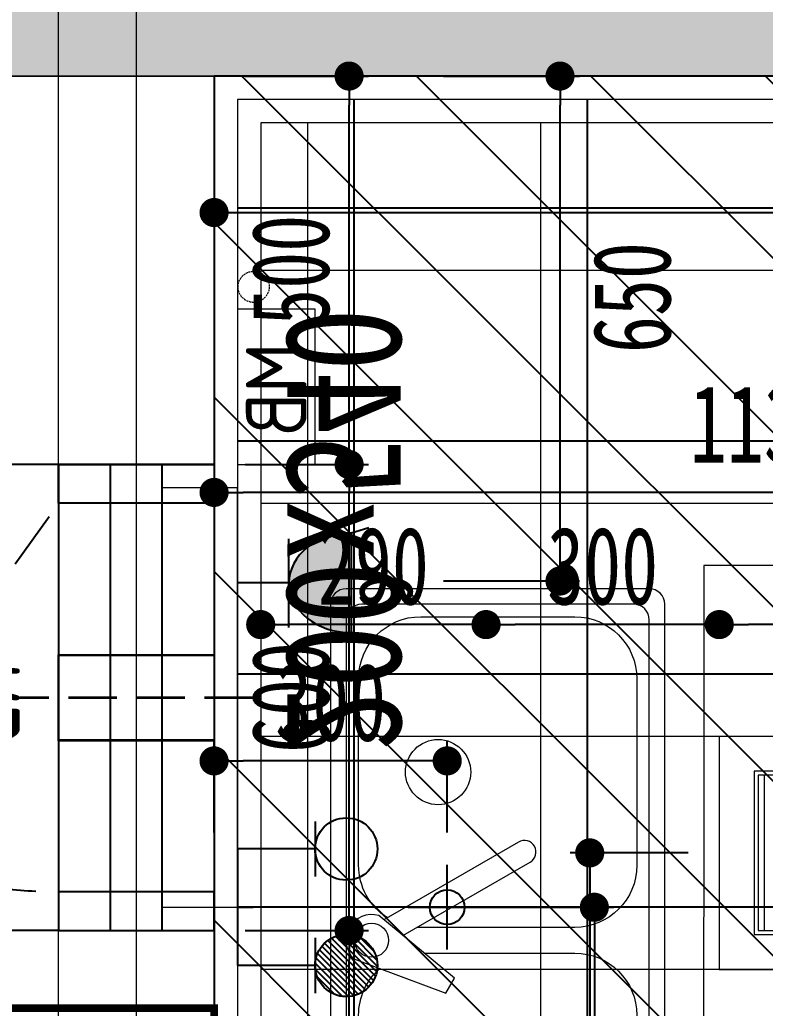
# Model space of a CAD drawing. Header units: millimetres. Extents: x 815519 to 890079, y 147095 to 251022.
# Drawn here: x 875092 to 876051, y 217218 to 218490 of the extents above; entities that cross this region are included whole.
import ezdxf
from ezdxf.enums import TextEntityAlignment as Align

# ---------------------------------------------------------------- set-up
doc = ezdxf.new("R2010")
doc.units = ezdxf.units.MM
doc.header["$LTSCALE"] = 1000
doc.linetypes.add('DASH', pattern=[0.35, 0.25, -0.1])
doc.linetypes.add('DOTE', pattern=[61.467999999999996, 50.8, -5.08, 0.508, -5.08])
doc.layers.get('Defpoints').update_dxf_attribs({"color": 1})
for name, color, linetype in [('-02插座图层', 30, 'Continuous'), ('A-WIND（门窗）', 155, 'Continuous'), ('A-完成面尺寸标注', 53, 'Continuous'), ('A-尺寸标注', 53, 'Continuous'), ('DOOR_FIRE', 4, 'Continuous'), ('EL-插座设备', 11, 'Continuous'), ('FC-材料分缝', 8, 'Continuous'), ('FLOOR_HATCH', 9, 'Continuous'), ('HOLE', 7, 'Continuous'), ('PUB_HATCH', 8, 'Continuous'), ('SURFACE', 6, 'Continuous'), ('WINDOW_TEXT', 7, 'Continuous'), ('WT-给排水点位', 1, 'Continuous'), ('柱', 2, 'Continuous'), ('预留洞-厨房', 6, 'Continuous')]:
    doc.layers.add(name, color=color, linetype=linetype)
for name, color, linetype, lineweight in [('EL-插座尺寸', 53, 'Continuous', 0), ('FF-固定家具（低位）', 33, 'Continuous', 0), ('FF-洁具', 32, 'Continuous', 0), ('FF-活动家具', 33, 'Continuous', 0), ('L-梁', 91, 'DASH', 0), ('RC-天花尺寸', 53, 'Continuous', 0), ('RC-天花灯具尺寸', 53, 'Continuous', 0), ('RC-天花设备', 192, 'Continuous', 0), ('RC-天花造型', 40, 'Continuous', 0), ('S-WALL', 255, 'Continuous', 0), ('S-装饰完成线', 30, 'Continuous', 0), ('S-轴线', 149, 'DOTE', 0), ('WT-给排水点位尺寸', 53, 'Continuous', 0), ('梁标注', 134, 'Continuous', 18)]:
    doc.layers.add(name, color=color, linetype=linetype, lineweight=lineweight)
doc.styles.get("Standard").update_dxf_attribs({"font": 'gbenor.shx', "bigfont": 'gbcbig.shx'})
doc.styles.add('TH-STYLE1', font='', dxfattribs={"width": 0.7})
doc.styles.add('TSSD_REIN', font='TSSDENG.shx', dxfattribs={"width": 0.69, "height": 0.2, "bigfont": 'TSSDCHN.shx'})
doc.styles.add('宋体', font='', dxfattribs={"width": 0.8})
doc.styles.add('文字标注', font='')
doc.styles.get('TH-STYLE1').set_extended_font_data('STFangsong')
doc.styles.get('宋体').set_extended_font_data('NSimSun')
doc.styles.get('文字标注').set_extended_font_data('SimSun')
doc.dimstyles.new('[布局]1：50', dxfattribs={"dimtxt": 2, "dimasz": 0.75, "dimexe": 0.5, "dimexo": 0.8, "dimgap": 0.5, "dimtad": 1, "dimdec": 0, "dimlfac": 50, "dimrnd": 5, "dimdsep": 46, "dimtxsty": 'TH-STYLE1', "dimblk": 'DOT', "dimcen": 1, "dimdle": 0.5, "dimclrd": 53, "dimclre": 53, "dimclrt": 53, "dimadec": 0, "dimazin": 0, "dimtfac": 1, "dimtdec": 0, "dimtix": 1, "dimtmove": 2, "dimatfit": 3, "dimldrblk": 'HBA_DIMENSION_TICK-天华', "dimfxl": 3, "dimfxlon": 1, "dimarcsym": 0})
doc.dimstyles.new('TH-1：50', dxfattribs={"dimscale": 50, "dimtxt": 2, "dimasz": 0.75, "dimexe": 0.5, "dimexo": 0.8, "dimgap": 0.5, "dimtad": 1, "dimdec": 0, "dimrnd": 5, "dimdsep": 46, "dimtxsty": 'TH-STYLE1', "dimblk": 'DOT', "dimcen": 1, "dimdle": 0.5, "dimclrd": 53, "dimclre": 53, "dimclrt": 2, "dimadec": 0, "dimazin": 2, "dimtfac": 1, "dimtdec": 0, "dimtix": 1, "dimtmove": 2, "dimatfit": 3, "dimldrblk": 'HBA_DIMENSION_TICK-天华', "dimfxl": 3, "dimfxlon": 1, "dimarcsym": 0})
doc.dimstyles.new('TH-[布局]1：50', dxfattribs={"dimscale": 0, "dimtxt": 2, "dimasz": 0.75, "dimexe": 0.3, "dimexo": 0.8, "dimgap": 0.5, "dimtad": 1, "dimdec": 0, "dimrnd": 5, "dimdsep": 46, "dimtxsty": 'TH-STYLE1', "dimblk": 'DOT', "dimcen": 1, "dimdle": 0.5, "dimclrd": 53, "dimclre": 53, "dimclrt": 53, "dimadec": 0, "dimazin": 2, "dimtfac": 1, "dimtdec": 0, "dimtix": 1, "dimtmove": 2, "dimatfit": 3, "dimldrblk": 'HBA_DIMENSION_TICK-天华', "dimfxl": 3, "dimfxlon": 1, "dimarcsym": 0})

# ---------------------------------------------------------------- blocks, each defined once
blk = doc.blocks.new('GSHERT')
at = {"layer": 'FF-洁具', "ltscale": 20}
for p, q in [((57387.87134134628, -15988.28843680242), (57343.46415286219, -16106.82315176128)), ((57362.91856092621, -16118.0551517613), (57443.36914385423, -16020.32993651987)), ((57343.46415286219, -16106.82315176128), (57362.91856092621, -16118.0551517613))]:
    blk.add_line(p, q, dxfattribs=at)
for points in [[(57844.18159208538, -15958.49408099017), (57104.18159208538, -15958.49408099023, 0.4142135623730895), (57084.18159208538, -15978.49408099023), (57084.18159208538, -16368.49408099023, 0.4142135623730951), (57104.18159208538, -16388.49408099023), (57844.18159208538, -16388.49408099023, 0.4142135623730951), (57864.18159208538, -16368.49408099023), (57864.18159208538, -15978.49408099017, 0.4142135623730951)], [(57824.18159208538, -15978.49408099017), (57124.18159208538, -15978.49408099023, 0.4142135623730829), (57104.18159208538, -15998.49408099023), (57104.18159208538, -16348.49408099023, 0.4142135623730951), (57124.18159208538, -16368.49408099023), (57824.18159208538, -16368.49408099023, 0.4142135623730951), (57844.18159208538, -16348.49408099023), (57844.18159208538, -15998.49408099017, 0.4142135623731071)]]:
    blk.add_lwpolyline(points, format="xyb", close=True, dxfattribs=at)
for points in [[(57395.18159208538, -16078.86448900131), (57395.18159208538, -16272.49408099023, -0.4142135623730951), (57315.18159208538, -16352.49408099023), (57200.18159208538, -16352.49408099023, -0.4142135623730951), (57120.18159208538, -16272.49408099023), (57120.18159208538, -16074.49408099023, -0.4142135623730951), (57200.18159208538, -15994.49408099023), (57315.18159208538, -15994.49408099023, -0.2160072905072132), (57375.3344189932, -16021.75285029734, -0.2160072905072132)], [(57440.74051111458, -16031.46269015173, -0.2561040278594553), (57508.18159208538, -15994.49408099023), (57748.18159208538, -15994.49408099023, -0.4142135623730951), (57828.18159208538, -16074.49408099023), (57828.18159208538, -16272.49408099023, -0.4142135623730951), (57748.18159208538, -16352.49408099023), (57508.18159208538, -16352.49408099017, -0.4142135623730951), (57428.18159208538, -16272.49408099017), (57428.18159208538, -16074.49408099023, -0.0142552643020883), (57428.31159528204, -16069.93517644671, -0.0142552643020883)]]:
    blk.add_lwpolyline(points, format="xyb", dxfattribs=at)
for points in [[(57538.17197314218, -16200.21893263913), (57438.04614407544, -16026.79590954553)], [(57417.6848970506, -16051.52919519317), (57512.19121102859, -16215.21893263913)]]:
    blk.add_lwpolyline(points, dxfattribs=at)
blk.add_circle((57126.74587217752, -16001.05836108231), 14.4676741673029, dxfattribs=at)
at = {"layer": 'FF-洁具', "color": 252, "lineweight": 5}
for centre, radius in [((57411.68159208538, -16011.1311659801), 21.92953924785252), ((57257.68159208538, -16096.73965219999), 41.97267345915316), ((57628.18159208538, -16096.73965219999), 41.97267345915316)]:
    blk.add_circle(centre, radius, dxfattribs=at)
at = {"layer": 'FF-洁具', "ltscale": 20}
for centre, radius, start, end in [((57411.68159208538, -16011.1311659801), 32.99573179281927, 343.812196632237, 136.1880689532572), ((57525.18159208538, -16207.71893263913), 15, 210.0000000001527, 30.00000000015268)]:
    blk.add_arc(centre, radius, start, end, dxfattribs=at)
blk = doc.blocks.new('A$C70287446')
at = {"linetype": 'Continuous'}
h = blk.add_hatch(dxfattribs=at)
h.set_pattern_fill('LINE', color=256, scale=1.6875, angle=-225, style=0)
h.set_pattern_definition([(45.00000000000004, (40.09319796788623, -0.0001608680649951566), (3.78854555107605, -3.788545551076048), [])])
edge = h.paths.add_edge_path()
edge.add_ellipse((40.09319796785712, 40.09319999792206), major_axis=(28.35028734889737, -28.35028734889738), ratio=0.9999999999999527, start_angle=-44.99999999999977, end_angle=135.0000000000002, ccw=False)
edge.add_ellipse((40.09319796785712, 40.09319999792206), major_axis=(28.35028734889688, -28.3502873488969), ratio=0.9999999999999857, start_angle=134.9999999999996, end_angle=314.9999999999996, ccw=False)
for p, q in [((40.09319796785712, 80.18656086390183), (40.09319796785712, 180.1865608639018)), ((190.0931979678571, 180.1865608639018), (40.09319796785712, 180.1865608639018)), ((115.0931979678571, 180.1865608639018), (115.0931979678571, 160.0870744970489)), ((190.0931979678571, 80.18656086390183), (190.0931979678571, 180.1865608639018)), ((75.50717846336192, 80.18656086390183), (4.679217472526943, 80.18656086390183)), ((225.5071784632746, 80.18656086390183), (154.6792174724396, 80.18656086390183))]:
    blk.add_line(p, q, dxfattribs=at)
for centre in [(40.09319796785712, 40.09319999792206), (190.0931979678571, 40.09319999792206)]:
    blk.add_circle(centre, 40.09336086598202, dxfattribs=at)
blk = doc.blocks.new('A$C182A442C')
at = {"linetype": 'Continuous'}
for p, q in [((0, 0), (0, 108.8858465340745)), ((-50.12188530541607, 54.44292326703726), (58.76396122865845, 54.44292326703726))]:
    blk.add_line(p, q, dxfattribs=at)
blk.add_circle((0, 54.44292326703726), 22.35606647731743, dxfattribs=at)
blk = doc.blocks.new('65YUU')
at = {"lineweight": -2}
blk.add_lwpolyline([(123057.3099988887, 80784.94703325981), (123057.3099988887, 80584.94703325981), (122957.3099988887, 80584.94703325981), (122957.3099988887, 80784.94703325981)], close=True, dxfattribs=at)
blk.add_text('MB', height=77.99999999881764, rotation=270.0002392967448, dxfattribs=at).set_placement((122968.440609285, 80741.80144587773))
blk = doc.blocks.new('wgwegwevberr')
at = {"layer": 'L-梁', "linetype": 'DASH'}
for p, q in [((846412.2908410077, 145943.9198560885), (846412.2908410077, 147143.9198255709)), ((846612.2908410077, 145943.9198560885), (846612.2908410077, 147143.9198255709))]:
    blk.add_line(p, q, dxfattribs=at)
blk = doc.blocks.new('_Dot')
at = {"color": 33, "linetype": 'ByBlock', "lineweight": -2}
blk.add_line((-0.5, 0), (-1, 0), dxfattribs=at)
at = {"color": 33, "linetype": 'ByBlock', "const_width": 0.5}
blk.add_lwpolyline([(-0.25, 0, 1), (0.25, 0, 1)], format="xyb", close=True, dxfattribs=at)
blk = doc.blocks.new('*D1061')
at = {"layer": 'Defpoints', "color": 0, "transparency": 16777216}
for p in [(875520.7747096679, 218417.5193702907), (875786.9493631897, 218417.5193702907), (875404.1606212556, 217767.5193793634)]:
    blk.add_point(p, dxfattribs=at)
at = {"layer": 'EL-插座尺寸', "color": 53, "lineweight": -2, "transparency": 16777216}
for p, q in [((875636.9493631897, 218417.5193702907), (875811.9493631897, 218417.5193702907)), ((875786.9493631897, 217805.0193793634), (875786.9493631897, 218380.0193702907)), ((875636.9493631897, 217767.5193793634), (875811.9493631897, 217767.5193793634))]:
    blk.add_line(p, q, dxfattribs=at)
at = {"layer": 'EL-插座尺寸', "color": 53, "lineweight": -2, "transparency": 16777216, "xscale": 37.5, "yscale": 37.5, "zscale": 37.5}
for p, rotation in [((875786.9493631897, 218417.5193702907), 90), ((875786.9493631897, 217767.5193793634), 270)]:
    blk.add_blockref('_Dot', p, dxfattribs=dict(at, rotation=rotation))
at = {"layer": 'EL-插座尺寸', "color": 2, "transparency": 16777216, "insert": (875879.8303826905, 218132.3673418997), "char_height": 100, "attachment_point": 5, "rotation": 90, "style": 'TH-STYLE1'}
blk.add_mtext('650', dxfattribs=at)
blk = doc.blocks.new('HBA_DIMENSION_TICK-天华')
at = {"color": 50, "linetype": 'ByBlock'}
for points in [[(-72.71380314899943, 62.30698125037156), (-54.90621744059899, 79.96268050879007), (-12, -0.03731949120992795), (0, 0)], [(-72.71380314899943, -62.30698125037156), (-54.90621744059899, -79.96268050879007), (-12, 0.03731949120992795), (0, 0)]]:
    blk.add_solid(points, dxfattribs=at)
blk = doc.blocks.new('*D1063')
at = {"layer": 'Defpoints', "color": 0, "transparency": 16777216}
for p in [(876478.3469233247, 218219.7785491572), (875341.8254074809, 218182.9681299414), (875341.8254074809, 217881.5283090152)]:
    blk.add_point(p, dxfattribs=at)
at = {"layer": 'EL-插座尺寸', "color": 53, "lineweight": -2, "transparency": 16777216}
for p, q in [((875341.8254074809, 218031.5283090152), (875341.8254074809, 217856.5283090152)), ((876478.3469233247, 218031.5283090152), (876478.3469233247, 217856.5283090152)), ((876440.8469233247, 217881.5283090152), (875379.3254074809, 217881.5283090152))]:
    blk.add_line(p, q, dxfattribs=at)
at = {"layer": 'EL-插座尺寸', "color": 53, "lineweight": -2, "transparency": 16777216, "xscale": 37.5, "yscale": 37.5, "zscale": 37.5, "rotation": 180}
blk.add_blockref('_Dot', (875341.8254074809, 217881.5283090152), dxfattribs=at)
at = {"layer": 'EL-插座尺寸', "color": 53, "lineweight": -2, "transparency": 16777216, "xscale": 37.5, "yscale": 37.5, "zscale": 37.5}
blk.add_blockref('_Dot', (876478.3469233247, 217881.5283090152), dxfattribs=at)
at = {"layer": 'EL-插座尺寸', "color": 2, "transparency": 16777216, "insert": (876049.2744125415, 217969.0283090152), "char_height": 100, "attachment_point": 5, "style": 'TH-STYLE1'}
blk.add_mtext('1135', dxfattribs=at)
blk = doc.blocks.new('A$C3BAF56AD')
at = {"color": 2, "linetype": 'DASH', "ltscale": 0.25}
blk.add_lwpolyline([(0, -249.9998619629769), (0, 50.00013803702313)], dxfattribs=at)
blk.add_lwpolyline([(-54.9999999795109, 0), (-54.9999999795109, -200), (54.99999998882413, -200), (54.99999998882413, 0), (-54.9999999795109, 0)])
at = {"color": 8, "style": 'TSSD_REIN', "width": 0.5519999999999999}
blk.add_text('RD', height=120, dxfattribs=at).set_placement((-44.58461538461539, 50.00013803702313))
blk = doc.blocks.new('$WINLIB2D$00000001')
for p, q in [((-0.5, 0.5), (0.5, 0.5)), ((-0.5, 0.5), (-0.4999999999999999, -0.5)), ((0.5, -0.5), (0.5, 0.5)), ((0.5, 0.1666666666666666), (-0.5, 0.1666666666666666)), ((0.5, -0.1666666666666667), (-0.5, -0.1666666666666667)), ((-0.4999999999999999, -0.5), (0.5, -0.5))]:
    blk.add_line(p, q)
blk = doc.blocks.new('*D1111')
at = {"layer": 'A-尺寸标注', "color": 53, "lineweight": -2, "ltscale": 0.5, "transparency": 16777216}
for p, q in [((875241.8245414856, 219478.7789585591), (875241.8245414856, 219653.7789585591)), ((876141.8254077029, 219478.7789585591), (876141.8254077029, 219653.7789585591)), ((876104.3254077029, 219628.7789585591), (875279.3245414856, 219628.7789585591))]:
    blk.add_line(p, q, dxfattribs=at)
at = {"layer": 'Defpoints', "color": 0, "ltscale": 0.5, "transparency": 16777216}
for p in [(875241.8245414856, 219628.7789585591), (876141.8254077029, 218863.4121478084), (875241.8245414856, 218390.224116693)]:
    blk.add_point(p, dxfattribs=at)
at = {"layer": 'A-尺寸标注', "color": 53, "lineweight": -2, "ltscale": 0.5, "transparency": 16777216, "xscale": 37.5, "yscale": 37.5, "zscale": 37.5, "rotation": 180}
blk.add_blockref('_Dot', (875241.8245414856, 219628.7789585591), dxfattribs=at)
at = {"layer": 'A-尺寸标注', "color": 53, "lineweight": -2, "ltscale": 0.5, "transparency": 16777216, "xscale": 37.5, "yscale": 37.5, "zscale": 37.5}
blk.add_blockref('_Dot', (876141.8254077029, 219628.7789585591), dxfattribs=at)
at = {"layer": 'A-尺寸标注', "color": 2, "ltscale": 0.5, "transparency": 16777216, "insert": (875691.8249745943, 219703.7789585591), "char_height": 100, "attachment_point": 5, "style": 'TH-STYLE1'}
blk.add_mtext('900', dxfattribs=at)
blk = doc.blocks.new('*D1112')
at = {"layer": 'A-尺寸标注', "color": 53, "lineweight": -2, "ltscale": 0.5, "transparency": 16777216}
for p, q in [((873541.825407703, 219478.7789585591), (873541.825407703, 219653.7789585591)), ((875241.8245414856, 219478.7789585591), (875241.8245414856, 219653.7789585591)), ((875204.3245414856, 219628.7789585591), (873579.325407703, 219628.7789585591))]:
    blk.add_line(p, q, dxfattribs=at)
at = {"layer": 'Defpoints', "color": 0, "ltscale": 0.5, "transparency": 16777216}
for p in [(873541.825407703, 219628.7789585591), (875241.8245414856, 218390.224116693), (873541.825407703, 218040.7641092211)]:
    blk.add_point(p, dxfattribs=at)
at = {"layer": 'A-尺寸标注', "color": 53, "lineweight": -2, "ltscale": 0.5, "transparency": 16777216, "xscale": 37.5, "yscale": 37.5, "zscale": 37.5, "rotation": 180}
blk.add_blockref('_Dot', (873541.825407703, 219628.7789585591), dxfattribs=at)
at = {"layer": 'A-尺寸标注', "color": 53, "lineweight": -2, "ltscale": 0.5, "transparency": 16777216, "xscale": 37.5, "yscale": 37.5, "zscale": 37.5}
blk.add_blockref('_Dot', (875241.8245414856, 219628.7789585591), dxfattribs=at)
at = {"layer": 'A-尺寸标注', "color": 2, "ltscale": 0.5, "transparency": 16777216, "insert": (874391.8249745944, 219703.7789585591), "char_height": 100, "attachment_point": 5, "style": 'TH-STYLE1'}
blk.add_mtext('1700', dxfattribs=at)
blk = doc.blocks.new('*D1177')
at = {"layer": 'A-完成面尺寸标注', "color": 53, "lineweight": -2, "ltscale": 0.5, "transparency": 16777216}
for p, q in [((875381.801363459, 217317.519370221), (875540.5759026543, 217317.519370221)), ((875515.5759026543, 216455.0193702672), (875515.5759026543, 217280.019370221)), ((875381.8013634896, 216417.5193702672), (875540.5759026543, 216417.5193702672))]:
    blk.add_line(p, q, dxfattribs=at)
at = {"layer": 'Defpoints', "color": 0, "ltscale": 0.5, "transparency": 16777216}
for p in [(875341.8254074935, 217317.519370221, 6.894340875746148), (875515.5759026543, 217317.519370221), (875341.8254075241, 216417.5193702672, 6.894340875746148)]:
    blk.add_point(p, dxfattribs=at)
at = {"layer": 'A-完成面尺寸标注', "color": 53, "lineweight": -2, "ltscale": 0.5, "transparency": 16777216, "xscale": 37.49999999999999, "yscale": 37.49999999999999, "zscale": 37.49999999999999}
for p, rotation in [((875515.5759026543, 217317.519370221), 90), ((875515.5759026543, 216417.5193702672), 270)]:
    blk.add_blockref('_Dot', p, dxfattribs=dict(at, rotation=rotation))
at = {"layer": 'A-完成面尺寸标注', "color": 53, "ltscale": 0.5, "transparency": 16777216, "insert": (875440.5759026541, 216867.5193702438), "char_height": 99.99999999999999, "attachment_point": 5, "rotation": 90, "style": 'TH-STYLE1'}
blk.add_mtext('900', dxfattribs=at)
blk = doc.blocks.new('*D1178')
at = {"layer": 'A-完成面尺寸标注', "color": 53, "lineweight": -2, "ltscale": 0.5, "transparency": 16777216}
for p, q in [((875381.8013634699, 217917.5193701457), (875540.5759026543, 217917.5193701457)), ((875515.5759026543, 217355.019370221), (875515.5759026543, 217880.0193701457)), ((875381.8013634591, 217317.519370221), (875540.5759026543, 217317.519370221))]:
    blk.add_line(p, q, dxfattribs=at)
at = {"layer": 'Defpoints', "color": 0, "ltscale": 0.5, "transparency": 16777216}
for p in [(875341.8254075045, 217917.5193701457, 6.894340875746148), (875515.5759026543, 217917.5193701457), (875341.8254074936, 217317.519370221, 6.894340875746148)]:
    blk.add_point(p, dxfattribs=at)
at = {"layer": 'A-完成面尺寸标注', "color": 53, "lineweight": -2, "ltscale": 0.5, "transparency": 16777216, "xscale": 37.49999999999999, "yscale": 37.49999999999999, "zscale": 37.49999999999999}
for p, rotation in [((875515.5759026543, 217917.5193701457), 90), ((875515.5759026543, 217317.519370221), 270)]:
    blk.add_blockref('_Dot', p, dxfattribs=dict(at, rotation=rotation))
at = {"layer": 'A-完成面尺寸标注', "color": 53, "ltscale": 0.5, "transparency": 16777216, "insert": (875440.5759026541, 217617.519370183), "char_height": 99.99999999999999, "attachment_point": 5, "rotation": 90, "style": 'TH-STYLE1'}
blk.add_mtext('600', dxfattribs=at)
blk = doc.blocks.new('*D1179')
at = {"layer": 'A-完成面尺寸标注', "color": 53, "lineweight": -2, "ltscale": 0.5, "transparency": 16777216}
for p, q in [((875381.804139126, 218417.5357572631), (875540.5759026544, 218417.5357572631)), ((875515.5759026544, 217955.0193701457), (875515.5759026544, 218380.0357572631)), ((875381.8013634612, 217917.5193701457), (875540.5759026544, 217917.5193701457))]:
    blk.add_line(p, q, dxfattribs=at)
at = {"layer": 'Defpoints', "color": 0, "ltscale": 0.5, "transparency": 16777216}
for p in [(875341.8281838316, 218417.5357572631, 6.894340875746148), (875515.5759026544, 218417.5357572631), (875341.8254074957, 217917.5193701457, 6.894340875746148)]:
    blk.add_point(p, dxfattribs=at)
at = {"layer": 'A-完成面尺寸标注', "color": 53, "lineweight": -2, "ltscale": 0.5, "transparency": 16777216, "xscale": 37.49999999999999, "yscale": 37.49999999999999, "zscale": 37.49999999999999}
for p, rotation in [((875515.5759026544, 218417.5357572631), 90), ((875515.5759026544, 217917.5193701457), 270)]:
    blk.add_blockref('_Dot', p, dxfattribs=dict(at, rotation=rotation))
at = {"layer": 'A-完成面尺寸标注', "color": 53, "ltscale": 0.5, "transparency": 16777216, "insert": (875440.5759026542, 218167.5275637041), "char_height": 99.99999999999999, "attachment_point": 5, "rotation": 90, "style": 'TH-STYLE1'}
blk.add_mtext('500', dxfattribs=at)
blk = doc.blocks.new('*D1180')
at = {"layer": 'A-完成面尺寸标注', "color": 53, "lineweight": -2, "ltscale": 0.5, "transparency": 16777216}
for p, q in [((875341.8281838312, 218377.5593436002), (875341.8281838312, 218216.864409059)), ((877841.8254076877, 218347.5193702899), (877841.8254076877, 218216.864409059)), ((875379.3281838312, 218241.864409059), (877804.3254076877, 218241.864409059))]:
    blk.add_line(p, q, dxfattribs=at)
at = {"layer": 'Defpoints', "color": 0, "ltscale": 0.5, "transparency": 16777216}
for p in [(875341.8281838312, 218417.535757263, 6.894340875746148), (877841.8254076877, 218387.5193702899), (877841.8254076877, 218241.864409059)]:
    blk.add_point(p, dxfattribs=at)
at = {"layer": 'A-完成面尺寸标注', "color": 53, "lineweight": -2, "ltscale": 0.5, "transparency": 16777216, "xscale": 37.49999999999999, "yscale": 37.49999999999999, "zscale": 37.49999999999999, "rotation": 180}
blk.add_blockref('_Dot', (875341.8281838312, 218241.864409059), dxfattribs=at)
at = {"layer": 'A-完成面尺寸标注', "color": 53, "lineweight": -2, "ltscale": 0.5, "transparency": 16777216, "xscale": 37.49999999999999, "yscale": 37.49999999999999, "zscale": 37.49999999999999}
blk.add_blockref('_Dot', (877841.8254076877, 218241.864409059), dxfattribs=at)
at = {"layer": 'A-完成面尺寸标注', "color": 53, "ltscale": 0.5, "transparency": 16777216, "insert": (876591.8267957594, 218316.864409059), "char_height": 99.99999999999999, "attachment_point": 5, "style": 'TH-STYLE1'}
blk.add_mtext('2500', dxfattribs=at)
blk = doc.blocks.new('*D1220')
at = {"layer": 'Defpoints', "color": 0, "ltscale": 0.5, "transparency": 16777216}
for p in [(875991.82540761, 217736.4544530437), (875991.82540761, 217711.4076709291), (876291.82540761, 217672.0483923043)]:
    blk.add_point(p, dxfattribs=at)
at = {"layer": 'RC-天花尺寸', "color": 53, "lineweight": -2, "ltscale": 0.5, "transparency": 16777216}
for p, q in [((876291.82540761, 217711.4076709291), (876291.82540761, 217726.4076709291)), ((875991.82540761, 217711.4076709291), (875991.82540761, 217696.4076709291)), ((876254.32540761, 217711.4076709291), (876029.32540761, 217711.4076709291))]:
    blk.add_line(p, q, dxfattribs=at)
at = {"layer": 'RC-天花尺寸', "color": 53, "lineweight": -2, "ltscale": 0.5, "transparency": 16777216, "xscale": 37.49999999999999, "yscale": 37.49999999999999, "zscale": 37.49999999999999, "rotation": 180}
blk.add_blockref('_Dot', (875991.82540761, 217711.4076709291), dxfattribs=at)
at = {"layer": 'RC-天花尺寸', "color": 53, "lineweight": -2, "ltscale": 0.5, "transparency": 16777216, "xscale": 37.49999999999999, "yscale": 37.49999999999999, "zscale": 37.49999999999999}
blk.add_blockref('_Dot', (876291.82540761, 217711.4076709291), dxfattribs=at)
at = {"layer": 'RC-天花尺寸', "color": 53, "ltscale": 0.5, "transparency": 16777216, "insert": (876141.82540761, 217786.4076709291), "char_height": 99.99999999999997, "attachment_point": 5, "style": 'TH-STYLE1'}
blk.add_mtext('300', dxfattribs=at)
blk = doc.blocks.new('*D1221')
at = {"layer": 'Defpoints', "color": 0, "ltscale": 0.5, "transparency": 16777216}
for p in [(875991.82540761, 217736.4544530437), (875691.82540761, 217711.4076709291), (875691.82540761, 217697.0951744189)]:
    blk.add_point(p, dxfattribs=at)
at = {"layer": 'RC-天花尺寸', "color": 53, "lineweight": -2, "ltscale": 0.5, "transparency": 16777216}
for p, q in [((875691.82540761, 217711.4076709291), (875691.82540761, 217726.4076709291)), ((875954.32540761, 217711.4076709291), (875729.32540761, 217711.4076709291)), ((875991.82540761, 217711.4076709291), (875991.82540761, 217696.4076709291))]:
    blk.add_line(p, q, dxfattribs=at)
at = {"layer": 'RC-天花尺寸', "color": 53, "lineweight": -2, "ltscale": 0.5, "transparency": 16777216, "xscale": 37.49999999999999, "yscale": 37.49999999999999, "zscale": 37.49999999999999, "rotation": 180}
blk.add_blockref('_Dot', (875691.82540761, 217711.4076709291), dxfattribs=at)
at = {"layer": 'RC-天花尺寸', "color": 53, "lineweight": -2, "ltscale": 0.5, "transparency": 16777216, "xscale": 37.49999999999999, "yscale": 37.49999999999999, "zscale": 37.49999999999999}
blk.add_blockref('_Dot', (875991.82540761, 217711.4076709291), dxfattribs=at)
at = {"layer": 'RC-天花尺寸', "color": 53, "ltscale": 0.5, "transparency": 16777216, "insert": (875841.82540761, 217786.4076709291), "char_height": 99.99999999999997, "attachment_point": 5, "style": 'TH-STYLE1'}
blk.add_mtext('300', dxfattribs=at)
blk = doc.blocks.new('*D1222')
at = {"layer": 'Defpoints', "color": 0, "ltscale": 0.5, "transparency": 16777216}
for p in [(875401.8254075, 217711.4076709291), (875401.8254075, 217697.0951744138), (875691.82540761, 217697.0951744189)]:
    blk.add_point(p, dxfattribs=at)
at = {"layer": 'RC-天花尺寸', "color": 53, "lineweight": -2, "ltscale": 0.5, "transparency": 16777216}
for p, q in [((875401.8254075, 217711.4076709291), (875401.8254075, 217726.4076709291)), ((875691.82540761, 217711.4076709291), (875691.82540761, 217726.4076709291)), ((875654.32540761, 217711.4076709291), (875439.3254075, 217711.4076709291))]:
    blk.add_line(p, q, dxfattribs=at)
at = {"layer": 'RC-天花尺寸', "color": 53, "lineweight": -2, "ltscale": 0.5, "transparency": 16777216, "xscale": 37.49999999999999, "yscale": 37.49999999999999, "zscale": 37.49999999999999, "rotation": 180}
blk.add_blockref('_Dot', (875401.8254075, 217711.4076709291), dxfattribs=at)
at = {"layer": 'RC-天花尺寸', "color": 53, "lineweight": -2, "ltscale": 0.5, "transparency": 16777216, "xscale": 37.49999999999999, "yscale": 37.49999999999999, "zscale": 37.49999999999999}
blk.add_blockref('_Dot', (875691.82540761, 217711.4076709291), dxfattribs=at)
at = {"layer": 'RC-天花尺寸', "color": 53, "ltscale": 0.5, "transparency": 16777216, "insert": (875546.8254075551, 217786.4076709291), "char_height": 99.99999999999997, "attachment_point": 5, "style": 'TH-STYLE1'}
blk.add_mtext('290', dxfattribs=at)
blk = doc.blocks.new('*D1377')
at = {"layer": 'Defpoints', "color": 0, "ltscale": 0.5, "transparency": 16777216}
for p in [(875991.8254076123, 217417.5193702586), (875825.2069976464, 216417.5193702875), (875991.8254076326, 216417.5193702875, 6.894340875724319)]:
    blk.add_point(p, dxfattribs=at)
at = {"layer": 'RC-天花灯具尺寸', "color": 53, "lineweight": -2, "ltscale": 0.5, "transparency": 16777216}
for p, q in [((875951.8254076123, 217417.5193702586), (875800.2069976464, 217417.5193702586)), ((875825.2069976464, 217380.0193702586), (875825.2069976464, 216455.0193702875)), ((875951.8512730584, 216417.5193702875), (875800.2069976464, 216417.5193702875))]:
    blk.add_line(p, q, dxfattribs=at)
at = {"layer": 'RC-天花灯具尺寸', "color": 53, "lineweight": -2, "ltscale": 0.5, "transparency": 16777216, "xscale": 37.49999999999999, "yscale": 37.49999999999999, "zscale": 37.49999999999999}
for p, rotation in [((875825.2069976464, 217417.5193702586), 90), ((875825.2069976464, 216417.5193702875), 270)]:
    blk.add_blockref('_Dot', p, dxfattribs=dict(at, rotation=rotation))
at = {"layer": 'RC-天花灯具尺寸', "color": 53, "ltscale": 0.5, "transparency": 16777216, "insert": (875750.2069976461, 216917.5193702728), "char_height": 99.99999999999999, "attachment_point": 5, "rotation": 90, "style": 'TH-STYLE1'}
blk.add_mtext('1000', dxfattribs=at)
blk = doc.blocks.new('*D1396')
at = {"layer": 'Defpoints', "color": 0, "ltscale": 0.5, "transparency": 16777216}
for p in [(875632.5644248412, 217347.5193702785), (875642.6141680398, 216417.5193702766, 6.894340875753422), (875831.1447172365, 216417.5193702766)]:
    blk.add_point(p, dxfattribs=at)
at = {"layer": 'WT-给排水点位尺寸', "color": 53, "lineweight": -2, "ltscale": 0.5, "transparency": 16777216}
for p, q in [((875681.1447172365, 217347.5193702785), (875856.1447172365, 217347.5193702785)), ((875831.1447172365, 217310.0193702785), (875831.1447172365, 216455.0193702766)), ((875682.5933348355, 216417.5193702766), (875856.1447172365, 216417.5193702766))]:
    blk.add_line(p, q, dxfattribs=at)
at = {"layer": 'WT-给排水点位尺寸', "color": 53, "lineweight": -2, "ltscale": 0.5, "transparency": 16777216, "xscale": 37.49999999999999, "yscale": 37.49999999999999, "zscale": 37.49999999999999}
for p, rotation in [((875831.1447172365, 217347.5193702785), 90), ((875831.1447172365, 216417.5193702766), 270)]:
    blk.add_blockref('_Dot', p, dxfattribs=dict(at, rotation=rotation))
at = {"layer": 'WT-给排水点位尺寸', "color": 53, "ltscale": 0.5, "transparency": 16777216, "insert": (875914.8815956034, 216926.5767989633), "char_height": 99.99999999999996, "attachment_point": 5, "rotation": 90, "style": 'TH-STYLE1'}
blk.add_mtext('930', dxfattribs=at)
blk = doc.blocks.new('*D1397')
at = {"layer": 'Defpoints', "color": 0, "ltscale": 0.5, "transparency": 16777216}
for p in [(875341.8254074777, 217535.928929784), (875341.8254074777, 217403.9016032089), (875641.82540751, 217403.9016032156)]:
    blk.add_point(p, dxfattribs=at)
at = {"layer": 'WT-给排水点位尺寸', "color": 53, "lineweight": -2, "ltscale": 0.5, "transparency": 16777216}
for p, q in [((875341.8254074777, 217443.9016032089), (875341.8254074777, 217560.928929784)), ((875641.82540751, 217443.9016032156), (875641.82540751, 217560.928929784)), ((875604.32540751, 217535.928929784), (875379.3254074777, 217535.928929784))]:
    blk.add_line(p, q, dxfattribs=at)
at = {"layer": 'WT-给排水点位尺寸', "color": 53, "lineweight": -2, "ltscale": 0.5, "transparency": 16777216, "xscale": 37.49999999999999, "yscale": 37.49999999999999, "zscale": 37.49999999999999, "rotation": 180}
blk.add_blockref('_Dot', (875341.8254074777, 217535.928929784), dxfattribs=at)
at = {"layer": 'WT-给排水点位尺寸', "color": 53, "lineweight": -2, "ltscale": 0.5, "transparency": 16777216, "xscale": 37.49999999999999, "yscale": 37.49999999999999, "zscale": 37.49999999999999}
blk.add_blockref('_Dot', (875641.82540751, 217535.928929784), dxfattribs=at)
at = {"layer": 'WT-给排水点位尺寸', "color": 53, "ltscale": 0.5, "transparency": 16777216, "insert": (875491.8254074939, 217610.928929784), "char_height": 99.99999999999996, "attachment_point": 5, "style": 'TH-STYLE1'}
blk.add_mtext('300', dxfattribs=at)
blk = doc.blocks.new('A户型左模型')
at = {"layer": 'FLOOR_HATCH'}
h = blk.add_hatch(dxfattribs=at)
h.set_pattern_fill('ANSI31', color=256, scale=100, style=0)
h.set_pattern_definition([(45, (0, 0), (-112.2532015133644, 112.2532015133644), [])])
h.paths.add_polyline_path([(666818.2936739854, -218627.9913665666), (669218.2936739854, -218627.9913665666), (669218.2936739854, -220527.991336049), (666818.2936739854, -220527.991336049)])
at = {"layer": 'HOLE', "linetype": 'Continuous'}
blk.add_lwpolyline([(666818.2936739854, -218627.9913665666), (669218.2936739854, -218627.9913665666), (669218.2936739854, -220527.991336049), (666818.2936739854, -220527.991336049)], close=True, dxfattribs=at)
at = {"layer": '梁标注', "color": 3, "style": '宋体', "width": 0.8}
blk.add_text('200x540', height=150, rotation=90, dxfattribs=at).set_placement((669048.9151922257, -219212.0979495359), align=Align.MIDDLE_CENTER)
blk = doc.blocks.new('A$C0F24531A')
at = {"layer": 'EL-插座设备'}
blk.add_hatch(color=11, dxfattribs=at).paths.add_polyline_path([(-2.976640269975096, 5.371665836793497, 0.9983073830635988), (2.975537809515817, 5.371639309405211)])
at = {"layer": 'EL-插座设备', "color": 11}
for p, q in [((-2.976679597108646, 5.396945536701295), (-3.309221474765565, 6.21503111970893)), ((2.975770311149763, 5.406132355251983), (3.222978896681425, 6.197756052789577)), ((-2.976640269975096, 5.371665836793497), (2.975537809515817, 5.371639309405211)), ((2.975537809515817, 5.371639309405211), (2.975770311149763, 5.406132355251983)), ((2.671687572794006, 2.390733290140492), (-2.628254810537252, 2.390733290140492)), ((-8.427948117173401e-07, 2.400600969166379), (-1.77635683940025e-13, -1.814681738210311e-11))]:
    blk.add_line(p, q, dxfattribs=at)
blk.add_arc((-0.0005512077708047514, 5.376694228461346), 2.976093310179435, 180.0968066950593, 359.9026825987402, dxfattribs=at)
blk = doc.blocks.new('A$C43BA3555')
at = {"layer": 'EL-插座设备', "color": 11, "xscale": 42.42424242361449, "yscale": 42.42424242361449, "zscale": 42.42424242361449, "rotation": 180}
blk.add_blockref('A$C0F24531A', (0, 0), dxfattribs=at)
at = {"layer": 'EL-插座设备', "color": 11, "style": '文字标注'}
blk.add_attdef('F', (-32.38335009472212, -348.6530738524234), '', height=106.060606060606, dxfattribs=at)
blk = doc.blocks.new('凉霸')
at = {"layer": 'RC-天花设备', "ltscale": 10}
h = blk.add_hatch(dxfattribs=at)
h.set_pattern_fill('ANSI31', color=251, scale=200, angle=135)
h.set_pattern_definition([(180, (0, 0), (-5.3e-15, -25), [])])
h.paths.add_polyline_path([(965398.1943944031, -108384.85909435), (965198.1943944031, -108384.85909435), (965198.1943944031, -108184.85909435), (965398.1943944031, -108184.85909435)])
at = {"layer": 'RC-天花设备', "color": 4}
blk.add_lwpolyline([(965448.1943944031, -108434.85909435), (965148.1943944031, -108434.85909435), (965148.1943944031, -108134.85909435), (965448.1943944031, -108134.85909435)], close=True, dxfattribs=at)
at = {"layer": 'RC-天花设备', "color": 251}
for points in [[(965403.1943944031, -108389.85909435), (965193.1943944031, -108389.85909435), (965193.1943944031, -108179.85909435), (965403.1943944031, -108179.85909435)], [(965398.1943944031, -108384.85909435), (965198.1943944031, -108384.85909435), (965198.1943944031, -108184.85909435), (965398.1943944031, -108184.85909435)]]:
    blk.add_lwpolyline(points, close=True, dxfattribs=at)

msp = doc.modelspace()

# ---------------------------------------------------------------- hatches: boundary and pattern name
at = {"layer": 'PUB_HATCH'}
msp.add_hatch(color=256, dxfattribs=at).paths.add_polyline_path([(873741.8244311532, 219217.519369583), (873741.8244311532, 218617.519369583), (878041.8244312129, 218617.519369583), (878041.8244311532, 218417.5193695949), (873541.8244311532, 218417.519369583), (873541.8244311532, 219417.519369583), (874341.8244311532, 219417.519369583), (874341.8244311532, 219217.519369583)])
at = {"layer": 'RC-天花造型', "ltscale": 0.5}
h = msp.add_hatch(dxfattribs=at)
h.set_pattern_fill('_USER', color=250, scale=300, double=1, pattern_type=0)
h.set_pattern_definition([(0, (844262.2898645698, 216967.5193702856), (0, 300), []), (90, (844262.2898645698, 216967.5193702856), (-300, 1.83697019872103e-14), [])])
h.paths.add_polyline_path([(877781.8254076903, 217672.0607381375), (877781.8254076903, 218357.5193702907), (875931.8254074829, 218357.5193702907), (875401.8254074976, 218357.5193702907), (875401.8254074976, 217927.5193702857), (875401.8254075239, 216447.5193702823), (876301.8254075262, 216447.5193703003), (876301.8254075251, 216447.5193702905), (877781.8254076898, 216447.5193702909)])

# ---------------------------------------------------------------- linework, layer by layer
msp.add_line((875141.7948383633, 217917.5197453362), (875341.7948383633, 217917.5197453402))
at = {"layer": 'A-WIND（门窗）', "linetype": 'DASH', "ltscale": 0.3}
msp.add_line((874841.8254075069, 217447.9039859857), (875141.8254075069, 217867.5192282565), dxfattribs=at)
at = {"layer": 'A-WIND（门窗）'}
for points in [[(875141.8252653498, 217917.5193702226), (875341.8254074953, 217917.5193702226), (875341.8254075069, 217867.5192282565), (875141.8254075069, 217867.5192282565)], [(875141.8252653477, 217317.5193702189), (875341.8254074932, 217317.5193702189), (875341.8254075069, 217367.5192282565), (875141.8254075069, 217367.5192282565)]]:
    msp.add_lwpolyline(points, close=True, dxfattribs=at)
at = {"layer": 'A-WIND（门窗）', "linetype": 'DASH', "ltscale": 0.3}
msp.add_arc((875141.8254075069, 217967.5192282565), 600.0000000000776, 239.999999984501, 270, dxfattribs=at)
at = {"layer": 'FC-材料分缝', "color": 8, "ltscale": 0.5}
for p, q in [((875521.8254075922, 218387.5193702452), (875521.8254076311, 216447.5193702847)), ((875821.8254075922, 218387.5193702512), (875821.8254076311, 216447.5193702907)), ((877811.8254076903, 218247.5193702907), (875371.8254074942, 218247.5193702418)), ((877811.8254076963, 217947.5193702907), (875371.8254075003, 217947.5193702418)), ((877781.8254076901, 217647.5193702901), (875371.8254075063, 217647.5193702418)), ((877781.8254076901, 217347.5193702901), (875371.8254075124, 217347.5193702418))]:
    msp.add_line(p, q, dxfattribs=at)
at = {"layer": 'FF-固定家具（低位）'}
msp.add_lwpolyline([(877104.9974808386, 218387.5193703908), (877104.9974807501, 217787.519370156), (875971.8254074618, 217787.5193703389), (875971.8002654088, 216882.4120183387), (877811.8254076906, 216882.5193702917)], dxfattribs=at)
at = {"layer": 'FF-活动家具', "linetype": 'DASH', "ltscale": 0.01}
msp.add_circle((875392.7632200255, 218146.2313261279), 20, dxfattribs=at)
at = {"layer": 'RC-天花造型', "color": 8, "ltscale": 0.5}
for points in [[(877781.8254076903, 217672.0607381375), (877781.8254076903, 218357.5193702907), (875931.8254074829, 218357.5193702907), (875401.8254074976, 218357.5193702907), (875401.8254074976, 217927.5193702857), (875401.8254075239, 216447.5193702823), (876301.8254075262, 216447.5193703003), (876301.8254075251, 216447.5193702905), (877781.8254076898, 216447.5193702909), (877781.8254076903, 217672.0607381375)], [(875371.8254074956, 217887.5193702956), (875371.8254075078, 217347.5193702953)]]:
    msp.add_lwpolyline(points, dxfattribs=at)
at = {"layer": 'S-WALL'}
for p, q in [((875141.8254074929, 217917.5193701416), (875141.8254074801, 218617.5193702971)), ((873541.8281838363, 218417.5357572793), (875341.8281838312, 218417.535757263)), ((875341.8254074841, 218417.5193702191), (875341.825407488, 217917.5193701455)), ((877841.8254077111, 218417.5193702191), (875341.8254074841, 218417.5193702191)), ((875341.8281838314, 218417.535757263), (877241.8281838314, 218417.535757263)), ((875341.825407488, 217917.5193701455), (875141.8254074929, 217917.5193701416)), ((875141.8254075216, 216517.5193702121), (875141.8254075048, 217317.5193701414)), ((875141.8254075048, 217317.5193701414), (875341.8254074999, 217317.5193701455)), ((875341.8254074999, 217317.5193701455), (875341.8254075237, 216417.5193702671))]:
    msp.add_line(p, q, dxfattribs=at)
msp.add_lwpolyline([(873741.8244311532, 219217.519369583), (873741.8244311532, 218617.519369583), (877141.8244311365, 218617.519369583), (877141.8244311628, 218617.519369583), (878041.8244312129, 218617.519369583), (878041.8244311532, 218417.5193695949), (877941.8244311532, 218417.5193695949), (877941.8244311747, 218417.5193695833), (873541.8244311532, 218417.519369583), (873541.8244311532, 219417.519369583), (874341.8244311532, 219417.519369583), (874341.8244311532, 219217.519369583)], close=True, dxfattribs=at)
at = {"layer": 'S-装饰完成线', "ltscale": 0.5}
msp.add_line((875371.8254074942, 218387.5193702907), (875371.8254075311, 216547.5193702729), dxfattribs=at)
msp.add_lwpolyline([(877841.8254076903, 217717.5193702907), (877811.8254076903, 217717.5193702907), (877811.8254076903, 218387.5193702907), (875901.8254074829, 218387.5193702907), (875371.8254074942, 218387.5193702907), (875371.8254074942, 217957.5193702852), (875371.8254074956, 217887.5197453385), (875275.1587408291, 217887.5197453366)], dxfattribs=at)
at = {"layer": 'S-装饰完成线', "color": 8, "ltscale": 0.5}
msp.add_lwpolyline([(875371.8254075098, 217347.5194614071), (875371.8254074991, 217887.5197453385)], dxfattribs=at)
at = {"layer": 'S-装饰完成线'}
msp.add_lwpolyline([(875275.1587408397, 217347.5194614053), (875371.8254075078, 217347.5194614071), (875371.8254075219, 216447.5193702817), (876271.8254075242, 216447.5193702997), (876271.8254075244, 216447.5193702905), (877811.8254076904, 216447.5193702909), (877811.8254076903, 216917.5193702908)], dxfattribs=at)
at = {"layer": 'S-轴线', "linetype": 'DOTE', "ltscale": 0.03}
msp.add_line((875241.8254077032, 207938.9229648927), (875241.8244311702, 219864.7358023993), dxfattribs=at)
at = {"layer": 'SURFACE'}
for p, q in [((875141.8254074969, 217917.519370217), (875061.8254077046, 217917.519370217)), ((875141.8252653477, 217317.5193702189), (875061.8254077046, 217317.5193702189))]:
    msp.add_line(p, q, dxfattribs=at)
at = {"layer": '柱', "color": 6, "ltscale": 0.9999999776482582, "const_width": 10}
msp.add_lwpolyline([(874941.8244311532, 216317.519369583), (874941.8244311532, 217217.5194001006), (875341.8244311532, 217217.5194001006), (875341.8244311532, 216317.519369583)], close=True, dxfattribs=at)

# ---------------------------------------------------------------- block references
at = {"layer": 'DOOR_FIRE'}
ref = msp.add_blockref('$WINLIB2D$00000001', (875241.8254075008, 217617.5193702189), dxfattribs=dict(at, xscale=-600, yscale=-200, zscale=600, rotation=90.00000000113077))
ref.add_attrib('A', 'LC06138', dxfattribs={"layer": 'WINDOW_TEXT', "height": 150, "rotation": 90, "style": '宋体', "width": 0.8}).set_placement((875074.088198496, 217419.6945284421), align=Align.BOTTOM_LEFT)
at = {"layer": 'EL-插座设备', "color": 7}
ref = msp.add_blockref('A$C43BA3555', (875373.4428994574, 217765.1837301722), dxfattribs=dict(at, xscale=0.508, yscale=0.635, zscale=0.508, rotation=90.00000000000001))
ref.add_attrib('F', 'C', (875529.7129988797, 217775.8866380697), dxfattribs={"layer": '-02插座图层', "color": 50, "height": 67.3484848406444, "rotation": 270, "style": '文字标注', "width": 0.8})
at = {"layer": 'FF-洁具', "extrusion": (0, 0, -1), "xscale": -1, "zscale": -1, "rotation": 270}
msp.add_blockref('GSHERT', (-859533.3313266186, 159893.3377782205), dxfattribs=at)
at = {"layer": 'FF-活动家具', "linetype": 'DASH', "ltscale": 0.01, "xscale": -1}
msp.add_blockref('65YUU', (998429.1354063923, 137332.5680943261), dxfattribs=at)
at = {"layer": 'L-梁', "color": 7, "xscale": -1}
for name, p in [('wgwegwevberr', (1721754.115271697, 71273.5995447346)), ('A户型左模型', (1544560.120058677, 437045.5107063407))]:
    msp.add_blockref(name, p, dxfattribs=at)
at = {"layer": 'RC-天花设备', "color": 6, "xscale": -1, "rotation": 270}
msp.add_blockref('凉霸', (984426.6845019615, -747880.6750241439), dxfattribs=at)
at = {"layer": 'WT-给排水点位', "linetype": 'ByBlock', "rotation": 90}
msp.add_blockref('A$C70287446', (875552.0119683752, 217232.4261723105), dxfattribs=at)
at = {"layer": 'WT-给排水点位', "linetype": 'ByBlock'}
msp.add_blockref('A$C182A442C', (875641.8254075116, 217293.0764470113), dxfattribs=at)
at = {"layer": '预留洞-厨房', "xscale": -1, "rotation": 90}
for p in [(875141.825407502, 217617.5193702184), (875141.8254074707, 217616.8341643852)]:
    msp.add_blockref('A$C3BAF56AD', p, dxfattribs=at)

# ---------------------------------------------------------------- dimensions: what is measured, and where the dimension line sits
at = {"layer": 'A-完成面尺寸标注', "ltscale": 0.5}
for base, p1, p2, angle, picture, middle in [((875515.5759026544, 218417.5357572631, -6.894340875746148), (875341.8254074953, 217917.5193701455), (875341.8281838312, 218417.535757263), 90, '*D1179', (875440.5759026542, 218167.5275637041, -6.894340875746148)), ((877841.8254076877, 218241.864409059, -6.894340875746148), (875341.8281838312, 218417.535757263), (877841.8254076877, 218387.5193702899, -6.894340875746148), 180, '*D1180', (876591.8267957594, 218316.864409059, -6.894340875746148)), ((875515.5759026543, 217917.5193701457, -6.894340875746148), (875341.8254074932, 217317.5193702209), (875341.825407504, 217917.5193701455), 90, '*D1178', (875440.5759026541, 217617.519370183, -6.894340875746148)), ((875515.5759026543, 217317.519370221, -6.894340875746148), (875341.8254075237, 216417.5193702671), (875341.825407493, 217317.5193702209), 90, '*D1177', (875440.5759026541, 216867.5193702438, -6.894340875746148))]:
    dim = msp.add_linear_dim(base=base, p1=p1, p2=p2, angle=angle, dimstyle='[布局]1：50', override={"dimscale": 49.99999999999999, "dimlfac": 1}, dxfattribs=at)
    dim.commit()
    dim.dimension.update_dxf_attribs({"geometry": picture, "text_midpoint": middle})
at = {"layer": 'A-尺寸标注', "ltscale": 0.5}
for base, p1, p2, picture, middle in [((873541.825407703, 219628.7789585591), (875241.8245414856, 218390.224116693), (873541.825407703, 218040.7641092211), '*D1112', (874391.8249745944, 219703.7789585591)), ((875241.8245414856, 219628.7789585591), (876141.8254077029, 218863.4121478084), (875241.8245414856, 218390.224116693), '*D1111', (875691.8249745943, 219703.7789585591))]:
    dim = msp.add_linear_dim(base=base, p1=p1, p2=p2, angle=180, dimstyle='TH-1：50', dxfattribs=at)
    dim.commit()
    dim.dimension.update_dxf_attribs({"geometry": picture, "text_midpoint": middle})
at = {"layer": 'EL-插座尺寸'}
for base, p1, p2, angle, picture, middle in [((875786.9493631897, 218417.5193702907, -6.894340875746146), (875404.1606212552, 217767.5193793632, -6.894340875746146), (875520.7747096674, 218417.5193702906, -6.894340875746146), 90, '*D1061', (875879.8303826905, 218132.3673418997, -6.894340875746146)), ((875341.8254074809, 217881.5283090152, -6.894340875746146), (876478.3469233247, 218219.7785491572, -6.894340875746146), (875341.8254074809, 218182.9681299414, -6.894340875746146), 180, '*D1063', (876049.2744125415, 217969.0283090152, -6.894340875746146))]:
    dim = msp.add_linear_dim(base=base, p1=p1, p2=p2, angle=angle, dimstyle='TH-1：50', dxfattribs=at)
    dim.commit()
    dim.dimension.update_dxf_attribs({"geometry": picture, "text_midpoint": middle, "dimtype": 160})
at = {"layer": 'RC-天花尺寸', "ltscale": 0.5}
for base, p1, p2, picture, middle in [((875401.8254075, 217711.4076709291), (875691.82540761, 217697.0951744189), (875401.8254075, 217697.0951744138), '*D1222', (875546.8254075551, 217786.4076709291)), ((875691.82540761, 217711.4076709291), (875991.82540761, 217736.4544530437), (875691.82540761, 217697.0951744189), '*D1221', (875841.82540761, 217786.4076709291)), ((875991.82540761, 217711.4076709291), (876291.82540761, 217672.0483923043), (875991.82540761, 217736.4544530437), '*D1220', (876141.82540761, 217786.4076709291))]:
    dim = msp.add_linear_dim(base=base, p1=p1, p2=p2, angle=180, dimstyle='TH-[布局]1：50', override={"dimscale": 49.99999999999999}, dxfattribs=at)
    dim.commit()
    dim.dimension.update_dxf_attribs({"geometry": picture, "text_midpoint": middle})
at = {"layer": 'RC-天花灯具尺寸', "ltscale": 0.5}
dim = msp.add_linear_dim(base=(875825.2069976464, 216417.5193702875, -6.894340875746146), p1=(875991.8254076118, 217417.5193702585, -6.894340875746146), p2=(875991.8254076322, 216417.5193702874), angle=90, dimstyle='[布局]1：50', override={"dimscale": 49.99999999999999, "dimlfac": 1}, dxfattribs=at)
dim.commit()
dim.dimension.update_dxf_attribs({"geometry": '*D1377', "text_midpoint": (875750.2069976461, 216917.5193702728, -6.894340875746146)})
at = {"layer": 'WT-给排水点位尺寸', "color": 2, "ltscale": 0.5}
dim = msp.add_linear_dim(base=(875341.8254074777, 217535.928929784, -6.894340875746146), p1=(875641.82540751, 217403.9016032156, -6.894340875746146), p2=(875341.8254074777, 217403.9016032089, -6.894340875746146), angle=180, dimstyle='[布局]1：50', override={"dimscale": 49.99999999999998, "dimlfac": 1}, dxfattribs=at)
dim.commit()
dim.dimension.update_dxf_attribs({"geometry": '*D1397', "text_midpoint": (875491.8254074939, 217610.928929784, -6.894340875746146)})
dim = msp.add_linear_dim(base=(875831.1447172365, 216417.5193702766, -6.894340875746146), p1=(875632.5644248407, 217347.5193702784, -6.894340875746146), p2=(875642.6141680393, 216417.5193702765), angle=90, dimstyle='[布局]1：50', override={"dimscale": 49.99999999999998, "dimlfac": 1}, dxfattribs=at)
dim.commit()
dim.dimension.update_dxf_attribs({"geometry": '*D1396', "text_midpoint": (875914.8815956034, 216926.5767989633, -6.894340875746146), "dimtype": 160})

doc.saveas('drawing.dxf')
